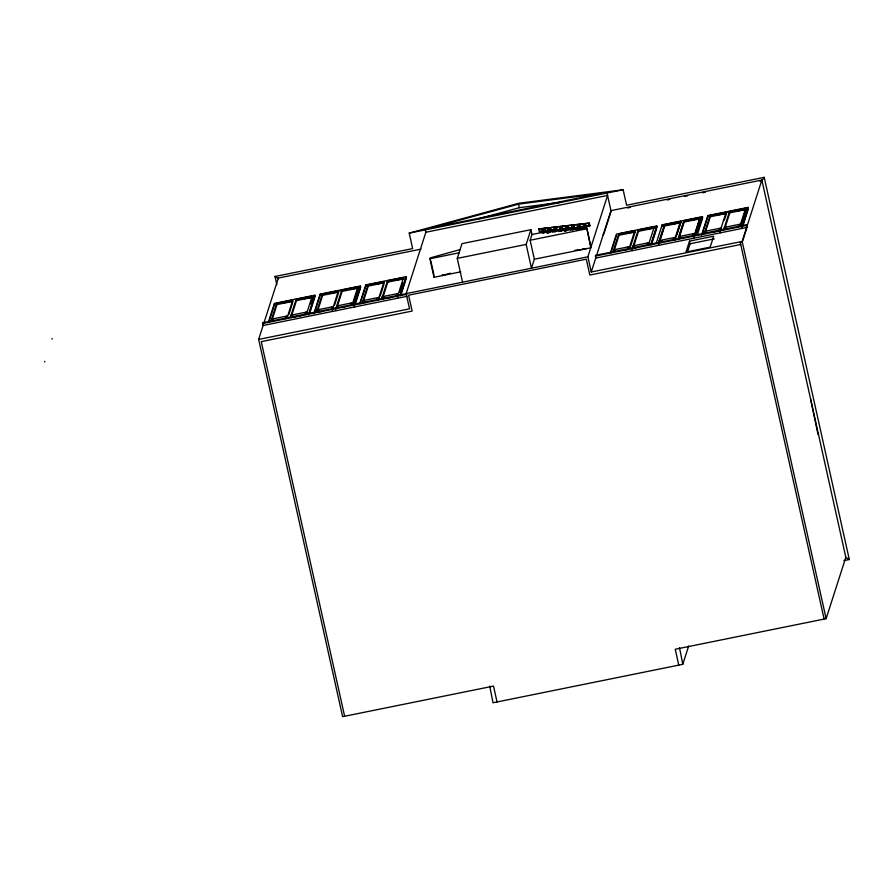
<?xml version="1.0" encoding="UTF-8"?>
<svg xmlns="http://www.w3.org/2000/svg" width="894" height="894" viewBox="0 0 894 894"><rect width="100%" height="100%" fill="white"/><g stroke="black" fill="none" stroke-linecap="round" stroke-linejoin="round"><path stroke-width="1.34" d="M497.042 701.958L493.51 686.089L342.614 716.664L258.645 339.418L263.104 325.505L262.925 322.7L407.027 293.5M263.786 323.393L278.347 278.045L421.04 249.124M268.558 321.717L274.436 303.39L314.733 295.221L315.023 296.551L309.983 312.263M268.703 322.376L274.592 304.049M270.826 321.505L271.497 319.415L272.838 319.147L273.128 320.465L271.787 320.734L271.497 319.415M271.575 319.147L276.682 303.256L292.796 299.993L287.7 315.873L271.575 319.147L271.877 320.465M272.301 319.147L276.972 304.575L276.682 303.256M272.089 321.46L272.838 319.147M285.521 318.745L286.27 316.42L287.611 316.152L286.94 318.242M288.84 314.554L292.662 302.641M290.293 317.56L290.963 315.47L292.304 315.202L292.606 316.521L291.265 316.789L291.053 315.202L296.16 299.311L312.274 296.048L312.565 297.367L310.442 303.982M291.779 315.191L296.45 300.63L296.16 299.311M291.567 317.515L292.304 315.202M304.999 314.789L305.737 312.475L307.089 312.207L306.407 314.297M312.274 296.048L307.167 311.928L291.053 315.202M308.43 314.867L314.733 295.221M309.413 312.911L314.878 295.892L312.196 296.428M313.794 313.772L320.108 294.137L360.394 285.968L360.695 287.298L355.644 302.999M314.789 311.816L320.253 294.796M316.487 312.252L317.158 310.162L318.499 309.894L318.789 311.213L317.448 311.481L317.158 310.162M317.247 309.894L322.343 294.003L338.457 290.74L333.361 306.62L317.247 309.894L317.538 311.213L322.645 295.322L322.343 294.003M318.499 309.894L317.75 312.207L323.125 311.123M332.602 308.989L333.272 306.899L331.931 307.167L332.222 308.486L333.563 308.218L333.272 306.899M334.501 305.301L338.334 293.377M335.965 308.307L336.636 306.217L337.977 305.938L338.267 307.268L336.926 307.536L336.714 305.938L341.821 290.058L357.935 286.784L352.839 302.675L353.13 303.994L358.226 288.114L342.111 291.377L337.44 305.938M337.228 308.262L337.977 305.938M350.66 305.536L351.409 303.222L352.75 302.943L352.08 305.044M354.516 304.295L360.394 285.968M354.661 304.955L360.539 286.628L356.516 287.443M359.88 303.211L365.769 284.884L406.066 276.715L406.357 278.034L400.892 295.054M360.036 303.871L365.914 285.544M362.148 302.999L362.819 300.909L364.16 300.63L363.422 302.954M368.015 284.75L362.908 300.63L379.022 297.367L384.129 281.476L368.015 284.75L368.306 286.069L363.623 300.63M376.855 300.228L377.592 297.914L378.933 297.635L379.235 298.965L377.894 299.233L377.592 297.914M378.263 299.736L378.933 297.635M380.173 296.037L383.995 284.124M381.626 299.054L382.297 296.964L383.638 296.685L383.928 298.015L382.587 298.283L382.297 296.964M382.386 296.685L387.482 280.794L403.596 277.531L398.5 293.422L382.386 296.685L382.677 298.004M383.101 296.685L387.784 282.124L387.482 280.794M382.9 299.009L383.638 296.685M396.321 296.283L397.07 293.97L398.411 293.69L397.741 295.78M399.64 292.092L402.624 282.828M400.177 295.042L406.066 276.715M400.322 295.702L406.211 277.375M258.645 339.418L409.541 308.832L406.155 293.623L425.857 232.25L425.32 229.859M460.868 271.821L434.003 277.263L429.88 258.746L430.148 257.93L460.477 249.482M434.003 277.263L434.272 276.447M442.329 274.816L442.061 275.631L450.386 273.184M462.556 282.191L457.259 258.377L461.986 243.649L530.891 229.68L531.964 234.519L530.131 240.251L534.355 259.226L531.461 268.222L526.164 244.408L530.891 229.68M541.54 232.362L542.658 228.898L544.412 228.708L544.848 230.686L544.111 233.01M542.926 233.334L544.412 228.708M550.257 228.082L548.771 232.708L547.016 232.898L548.503 228.272L550.257 228.082L550.693 230.06L549.955 232.373M552.861 232.272L554.347 227.635L556.102 227.456L556.549 229.434L555.8 231.747M554.615 232.082L556.102 227.456M558.716 231.635L560.203 227.009L561.957 226.819L562.393 228.808L561.655 231.121M560.471 231.457L561.957 226.819M566.684 229.669L567.802 226.193L566.047 226.383L564.561 231.01L566.315 230.82L564.583 230.954M567.5 230.496L568.238 228.182L567.802 226.193M570.406 230.384L571.892 225.757L573.646 225.567L574.093 227.557L573.345 229.87M572.16 230.194L573.646 225.567M576.261 229.758L577.747 225.132L579.502 224.942L579.938 226.92L579.2 229.233M578.016 229.568L579.502 224.942M582.106 229.132L583.592 224.495L585.346 224.316L585.793 226.294L585.045 228.607M583.86 228.942L585.346 224.316M534.355 259.226L590.755 247.794L586.799 227.992L540.021 232.887L531.964 234.519M582.966 248.61L582.698 249.426L574.909 250.242M591.258 272L595.717 258.098L595.538 255.293L746.434 224.707L746.613 227.512L742.154 241.425L591.258 272L587.872 256.79L607.574 195.428L425.857 232.25M596.801 254.723L610.96 210.638L761.856 180.052L845.825 557.308L826.123 618.67L675.227 649.256L678.758 665.125M604.154 232.932L611.105 211.297L607.037 193.026M610.602 252.399L616.491 234.072L656.777 225.903L657.079 227.221M610.747 253.058L616.212 236.038M612.871 252.186L613.541 250.096L614.882 249.817L615.173 251.147L613.832 251.415L613.541 250.096M618.726 233.937L613.63 249.817L629.745 246.554L634.841 230.663L618.726 233.937L619.028 235.256L614.346 249.817M614.133 252.142L614.882 249.817M628.314 247.102L628.605 248.42L629.946 248.152L629.655 246.822L628.314 247.102L627.566 249.415L624.884 249.962M628.985 248.912L629.655 246.822M630.46 246.554L635.142 231.993L634.841 230.663M489.733 686.123L493.019 702.773L682.793 664.309L688.659 646.038M632.349 248.241L633.019 246.141L634.36 245.872L633.611 248.197L636.304 247.649M638.204 229.982L633.097 245.872L649.223 242.609L654.319 226.718L638.204 229.982L638.495 231.311L633.824 245.872M647.044 245.47L647.792 243.146L649.133 242.877L649.424 244.196L648.083 244.475L647.792 243.146M648.463 244.967L649.133 242.877M650.899 244.23L656.777 225.903M651.044 244.889L656.922 226.562L651.558 227.657M651.614 244.241L656.654 228.529M656.263 243.146L662.152 224.807L702.449 216.65L702.74 217.968M658.487 245.291L659.202 240.832L660.543 240.564L660.845 241.883L659.504 242.162L659.291 240.564L664.387 224.673L680.513 221.41L680.803 222.729L676.981 234.653M660.007 240.564L664.689 226.003L664.387 224.673M659.806 242.889L660.543 240.564M673.238 240.162L673.975 237.838L675.316 237.569L674.646 239.659M680.513 221.41L675.406 237.301L659.291 240.564M674.802 240.318L675.473 238.229L674.121 238.508M675.551 237.96L680.658 222.07L664.544 225.344L659.437 241.224L662.13 240.676M678.01 238.977L678.68 236.888L680.021 236.619L679.272 238.933M683.865 220.729L684.167 222.058L679.06 237.938L678.769 236.619L683.865 220.729L699.98 217.465L700.281 218.784L695.599 233.345M678.155 239.648L678.825 237.547L680.166 237.279M678.915 237.279L684.011 221.388L700.136 218.125L695.454 232.686M689.509 241.123L686 252.03L710.182 247.135L713.68 236.228L689.509 241.123L690.09 243.771L687.374 252.253M692.705 236.217L693.453 233.893L694.794 233.625L695.085 234.943L693.744 235.223L693.453 233.893M694.124 235.714L694.794 233.625M699.98 217.465L694.884 233.356L678.769 236.619M696.56 234.977L702.449 216.65M697.275 234.988L702.315 219.276M701.511 235.2L707.813 215.555L748.11 207.397L748.401 208.715L743.361 224.428M702.494 233.233L707.545 217.533M704.193 233.669L704.874 231.58L706.215 231.311L706.506 232.63L705.165 232.909L704.953 231.311L710.059 215.42L726.174 212.157L726.464 213.476L724.341 220.103M705.254 232.63L710.35 216.75L710.059 215.42M705.467 233.625L706.215 231.311M720.318 230.406L720.989 228.316L719.648 228.585L718.899 230.909L713.524 231.993M726.174 212.157L721.078 228.048L704.953 231.311M723.671 229.724L724.341 227.635L725.682 227.367L725.984 228.685L724.643 228.953L724.341 227.635M729.538 211.476L724.431 227.367L740.545 224.092L745.652 208.213L729.538 211.476L729.828 212.794L725.146 227.367M724.945 229.68L725.682 227.367M738.377 226.964L739.114 224.64L740.456 224.372L740.757 225.69L739.416 225.958L739.114 224.64M739.785 226.461L740.456 224.372M741.271 224.092L745.942 209.531L745.652 208.213M742.221 225.724L748.11 207.397M742.366 226.383L748.256 208.056M746.881 226.696L761.856 180.052M679.507 647.669L682.793 664.309M824.357 618.313L824.112 619.084L740.288 242.486L742.299 242.084L747.026 227.355L746.434 224.707M843.847 560.639L849.3 559.532L764.225 177.336L762.001 180.711L759.989 181.124L759.833 180.465M541.708 231.367L539.373 231.613L538.78 228.976L589.369 223.098L589.962 225.746L588.956 226.294L579.39 227.322M539.373 231.613L540.367 231.077M538.78 228.976L589.369 223.098M276.838 284.638L275.017 276.481L412.648 248.588L409.206 233.122L518.811 203.262L623.152 189.763L626.593 205.229L764.225 177.336M518.52 204.134L431.59 227.814L601.293 193.428L518.52 204.134L519.313 207.687L560.694 202.335M476.524 219.354L519.313 207.687M409.206 233.122L623.152 189.763M627.499 207.978L630.225 207.419M667.103 199.943L669.841 199.396M684.86 196.345L687.598 195.797M702.617 192.746L705.355 192.199M429.88 258.746L459.427 252.756M530.131 240.251L586.531 228.819M457.259 258.377L526.164 244.408M298.764 299.155L301.446 298.607M325.628 293.713L330.992 292.617M339.049 290.986L344.425 289.902M378.006 283.096L380.688 282.549M391.438 280.37L394.12 279.822M713.334 215.13L716.027 214.582M726.766 212.403L729.448 211.867M284.136 302.809L292.193 301.177M304.284 298.73L311 297.367M329.797 293.556L337.854 291.925M349.945 289.466L355.32 288.382M375.469 284.303L382.185 282.94M396.958 279.945L403.675 278.582M626.18 233.49L632.896 232.127M647.669 229.132L654.386 227.769M671.852 224.226L681.25 222.327M691.99 220.147L694.683 219.6M697.365 219.064L700.058 218.516M718.854 214.705L725.57 213.342M737.662 210.895L744.378 209.531M276.972 304.575L293.087 301.312M296.45 300.63L312.565 297.367M322.645 295.322L338.759 292.059M368.306 286.069L384.42 282.806M387.784 282.124L403.898 278.861M619.028 235.256L635.142 231.993M638.495 231.311L654.609 228.037L654.319 226.718M664.689 226.003L680.803 222.729M684.167 222.058L700.281 218.784M710.35 216.75L726.464 213.476M729.828 212.794L745.942 209.531M336.714 305.938L352.839 302.675M291.109 316.13L292.461 315.861M336.781 306.877L338.122 306.608M382.442 297.624L383.783 297.344M633.164 246.811L634.505 246.532M659.347 241.503L660.7 241.224M693.599 234.552L694.94 234.284M673.014 239.167L675.708 238.62M287.902 317.471L286.561 317.75L286.27 316.42M307.38 313.526L306.039 313.794L305.737 312.475M353.041 304.273L351.7 304.541L351.409 303.222M364.461 301.96L363.12 302.228L362.819 300.909M398.713 295.02L397.361 295.288L397.07 293.97M406.155 293.623L587.872 256.79M634.651 247.191L633.31 247.47L633.019 246.141M675.618 238.899L674.277 239.167L673.975 237.838M680.312 237.938L678.971 238.217L678.68 236.888M721.279 229.635L719.938 229.914L719.648 228.585M294.249 316.968L300.965 315.604M342.603 307.167L345.285 306.631M364.763 302.675L367.445 302.138M386.923 298.194L392.298 297.099M262.668 323.516L406.77 294.316M595.281 256.109L746.177 225.523M263.104 325.505L407.206 296.294M595.717 258.098L746.613 227.512M690.09 243.771L714.272 238.866M740.724 244.475L589.828 275.05L586.296 259.182L408.603 295.199L412.145 311.067L261.249 341.653L344.626 716.262M544.502 230.63L548.637 230.183M551.386 229.892L556.895 229.3M562.404 228.708L565.164 228.406M569.299 227.97L572.048 227.668M578.932 226.931L581.692 226.64M584.441 226.338L589.962 225.746M548.726 230.618L545.217 230.987L544.625 228.35M550.682 230.406L553.42 230.104M556.146 229.814L572.115 228.104M573.926 227.903L576.798 227.601M547.05 232.786L548.804 232.608M584.14 248.621L586.498 248.655M845.825 557.308L849.3 559.532M275.017 276.481L278.492 278.704L278.347 278.045M741.808 227.031L742.098 228.35M742.154 241.425L826.123 618.67M719.983 231.457L720.273 232.775M707.813 215.555L708.115 216.884M693.789 236.765L694.079 238.083M662.152 224.807L662.443 226.137M649.223 242.609L649.513 243.928M632.002 249.281L632.304 250.599M603.606 233.546L603.484 235.021L603.338 234.362M588.364 223.645L588.956 226.294M586.799 227.992L591.023 246.967M585.57 223.947L586.151 226.595M579.714 224.573L580.307 227.221M577.379 224.83L577.971 227.478M573.87 225.21L574.462 227.847M568.025 225.836L568.606 228.484M565.678 226.081L566.271 228.73M562.17 226.461L562.762 229.11M556.325 227.087L556.917 229.736M554.347 227.635L554.794 229.624M550.481 227.713L551.062 230.361M542.658 228.898L543.094 230.875M542.289 228.596L542.881 231.244M430.729 260.579L433.97 275.128M397.405 296.83L397.696 298.149M379.022 297.367L379.324 298.685M365.769 284.884L366.059 286.203M354.091 305.603L354.382 306.933M341.821 290.058L342.111 291.377M335.619 309.346L335.921 310.676M332.266 310.028L332.557 311.358M320.108 294.137L320.398 295.456M274.436 303.39L274.737 304.72M262.925 322.7L263.372 324.69M52.053 338.446L52.198 339.061M44.7 361.355L44.834 361.969M810.59 398.992L817.999 434.428"/></g></svg>
